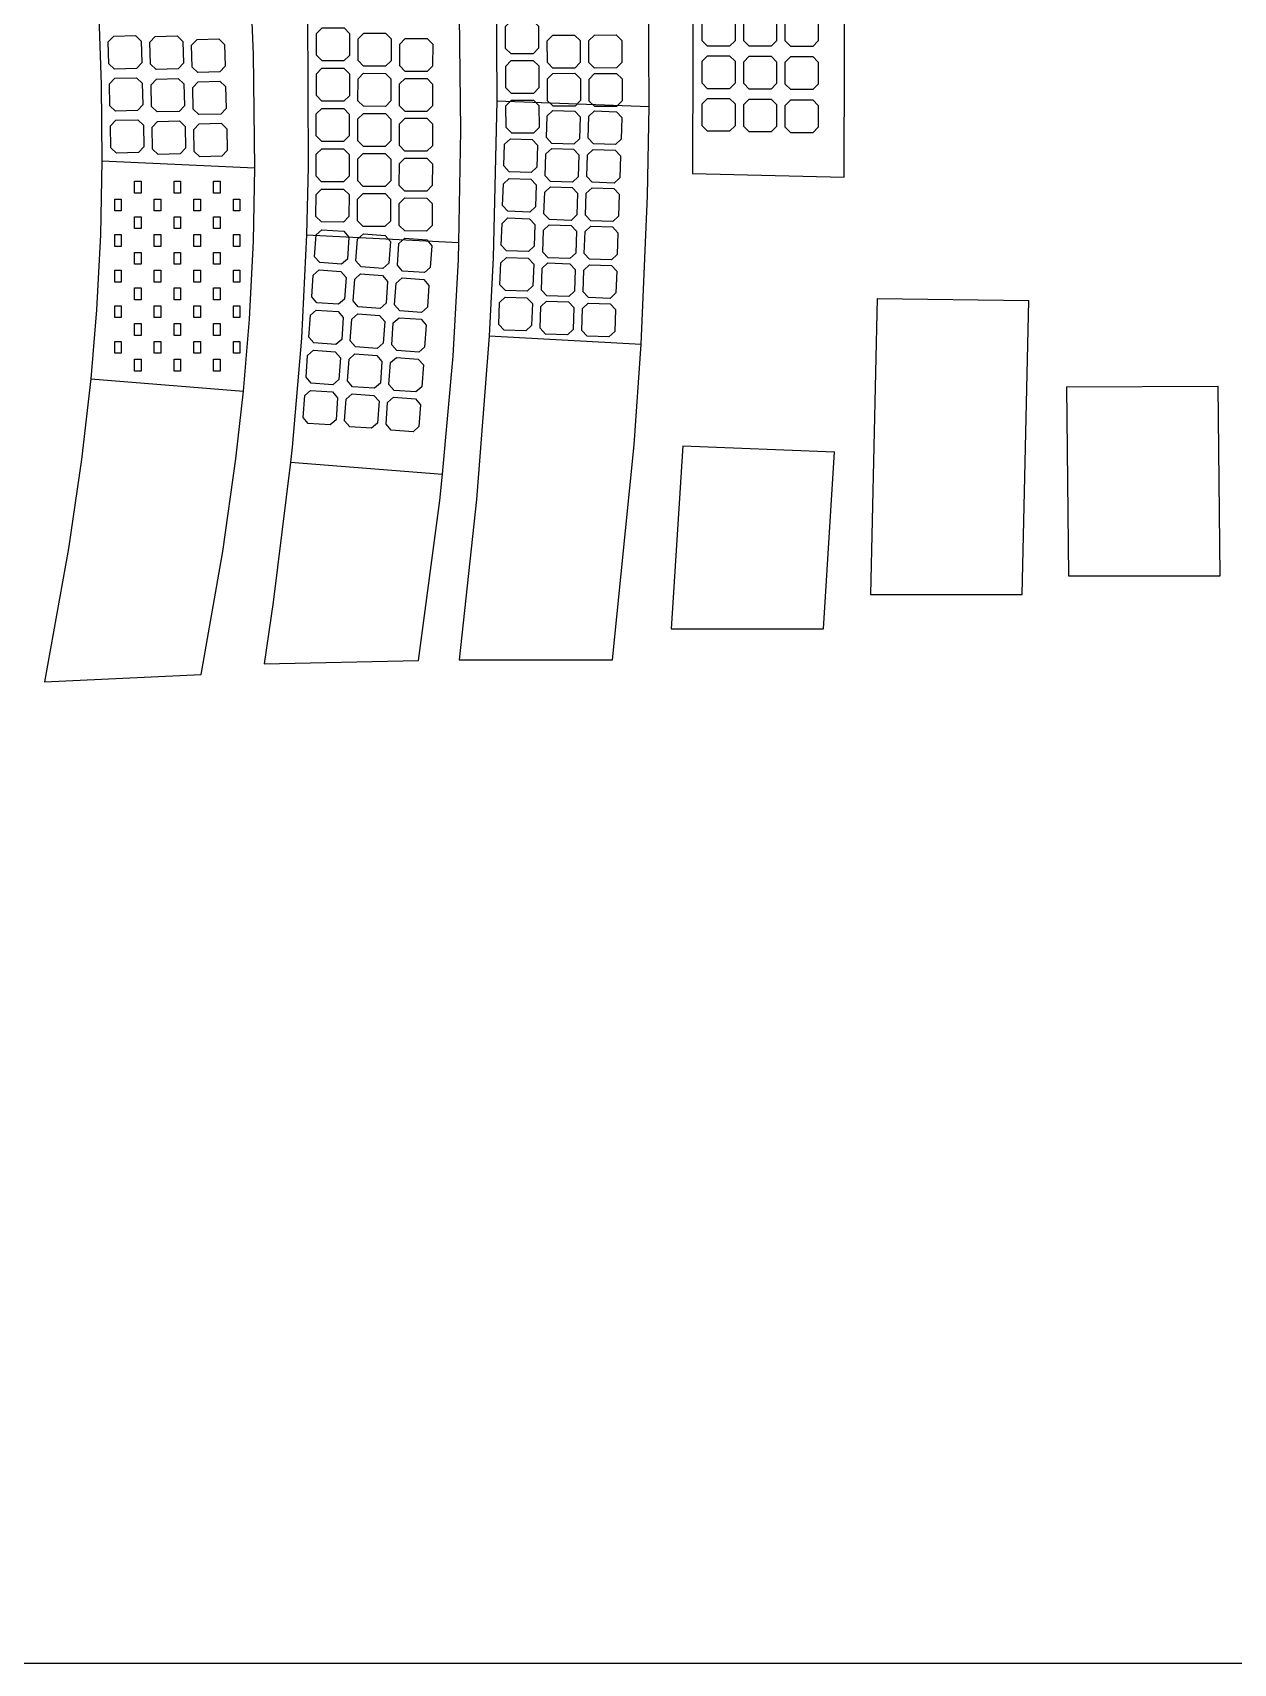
# Model space of a CAD drawing. Header units: millimetres. Extents: x 19106 to 24547, y 13072 to 17462.
# Drawn here: x 21651 to 22107, y 14549 to 15167 of the extents above; entities that cross this region are included whole.
import ezdxf

# ---------------------------------------------------------------- set-up
doc = ezdxf.new("R2010")
doc.units = ezdxf.units.MM
doc.header["$LTSCALE"] = 100
doc.header["$MEASUREMENT"] = 0
doc.layers.add('Default', color=7, linetype='Continuous')
doc.layers.add('PV CELL', color=1, linetype='Continuous')

msp = doc.modelspace()

# ---------------------------------------------------------------- linework, layer by layer
at = {"layer": 'Default'}
msp.add_lwpolyline([(23627.03, 14548.7), (20501.93, 14548.7), (20501.93, 16904.97), (23627.03, 16904.97)], close=True, dxfattribs=at)
for points in [[(21826.95, 15229.44), (21827.44, 15141.47)], [(21885.21, 15139.31), (21884.72, 15228.44)], [(21901.9, 15204.76), (21901.62, 15113.96)], [(21959.12, 15112.46), (21959.42, 15203.95)], [(21675.67, 15199.27), (21677.51, 15147.63), (21677.71, 15118.69)], [(21735.71, 15116.06), (21735.18, 15159.22), (21733.62, 15198.56)], [(21755.63, 15175.15), (21755.94, 15116.42), (21755.35, 15090.57)], [(21813.12, 15087.67), (21813.83, 15130.24), (21813.39, 15173.79)], [(21827.44, 15141.47), (21826.03, 15081.85), (21824.56, 15052.37)], [(21827.44, 15141.47), (21885.21, 15139.31)], [(21827.44, 15141.47), (21885.21, 15139.31)], [(21882.22, 15049.1), (21884.63, 15105.41), (21885.21, 15139.31)], [(21677.71, 15118.69), (21677.18, 15090.63), (21675.73, 15062.16), (21673.54, 15036.01)], [(21677.71, 15118.69), (21735.71, 15116.06)], [(21677.71, 15118.69), (21735.71, 15116.06)], [(21731.45, 15031.36), (21733.72, 15058.65), (21735.2, 15088.21), (21735.71, 15116.06)], [(21901.62, 15113.96), (21959.12, 15112.46)], [(21692.58, 15106.47), (21690.08, 15106.47), (21690.08, 15110.97), (21692.58, 15110.97), (21692.58, 15106.47)], [(21707.58, 15106.47), (21705.08, 15106.47), (21705.08, 15110.97), (21707.58, 15110.97), (21707.58, 15106.47)], [(21722.58, 15106.47), (21720.08, 15106.47), (21720.08, 15110.97), (21722.58, 15110.97), (21722.58, 15106.47)], [(21685.08, 15099.72), (21682.58, 15099.72), (21682.58, 15104.22), (21685.08, 15104.22), (21685.08, 15099.72)], [(21700.08, 15099.72), (21697.58, 15099.72), (21697.58, 15104.22), (21700.08, 15104.22), (21700.08, 15099.72)], [(21715.08, 15099.72), (21712.58, 15099.72), (21712.58, 15104.22), (21715.08, 15104.22), (21715.08, 15099.72)], [(21730.08, 15099.72), (21727.58, 15099.72), (21727.58, 15104.22), (21730.08, 15104.22), (21730.08, 15099.72)], [(21692.58, 15092.97), (21690.08, 15092.97), (21690.08, 15097.47), (21692.58, 15097.47), (21692.58, 15092.97)], [(21707.58, 15092.97), (21705.08, 15092.97), (21705.08, 15097.47), (21707.58, 15097.47), (21707.58, 15092.97)], [(21722.58, 15092.97), (21720.08, 15092.97), (21720.08, 15097.47), (21722.58, 15097.47), (21722.58, 15092.97)], [(21685.08, 15086.22), (21682.58, 15086.22), (21682.58, 15090.72), (21685.08, 15090.72), (21685.08, 15086.22)], [(21700.08, 15086.22), (21697.58, 15086.22), (21697.58, 15090.72), (21700.08, 15090.72), (21700.08, 15086.22)], [(21715.08, 15086.22), (21712.58, 15086.22), (21712.58, 15090.72), (21715.08, 15090.72), (21715.08, 15086.22)], [(21730.08, 15086.22), (21727.58, 15086.22), (21727.58, 15090.72), (21730.08, 15090.72), (21730.08, 15086.22)], [(21755.35, 15090.57), (21753.36, 15051.37), (21749.84, 15010.09), (21749.24, 15004.34)], [(21755.35, 15090.57), (21813.12, 15087.67)], [(21755.35, 15090.57), (21813.12, 15087.67)], [(21692.58, 15079.47), (21690.08, 15079.47), (21690.08, 15083.97), (21692.58, 15083.97), (21692.58, 15079.47)], [(21707.58, 15079.47), (21705.08, 15079.47), (21705.08, 15083.97), (21707.58, 15083.97), (21707.58, 15079.47)], [(21722.58, 15079.47), (21720.08, 15079.47), (21720.08, 15083.97), (21722.58, 15083.97), (21722.58, 15079.47)], [(21806.9, 14999.89), (21810.87, 15044.61), (21812.89, 15081.28), (21813.12, 15087.67)], [(21685.08, 15072.72), (21682.58, 15072.72), (21682.58, 15077.22), (21685.08, 15077.22), (21685.08, 15072.72)], [(21700.08, 15072.72), (21697.58, 15072.72), (21697.58, 15077.22), (21700.08, 15077.22), (21700.08, 15072.72)], [(21715.08, 15072.72), (21712.58, 15072.72), (21712.58, 15077.22), (21715.08, 15077.22), (21715.08, 15072.72)], [(21730.08, 15072.72), (21727.58, 15072.72), (21727.58, 15077.22), (21730.08, 15077.22), (21730.08, 15072.72)], [(21692.58, 15065.97), (21690.08, 15065.97), (21690.08, 15070.47), (21692.58, 15070.47), (21692.58, 15065.97)], [(21707.58, 15065.97), (21705.08, 15065.97), (21705.08, 15070.47), (21707.58, 15070.47), (21707.58, 15065.97)], [(21722.58, 15065.97), (21720.08, 15065.97), (21720.08, 15070.47), (21722.58, 15070.47), (21722.58, 15065.97)], [(21971.7, 15066.49), (21969.14, 14954.19)], [(21971.7, 15066.49), (22029.17, 15065.74)], [(22026.67, 14954.19), (22029.17, 15065.74)], [(21685.08, 15059.22), (21682.58, 15059.22), (21682.58, 15063.72), (21685.08, 15063.72), (21685.08, 15059.22)], [(21700.08, 15059.22), (21697.58, 15059.22), (21697.58, 15063.72), (21700.08, 15063.72), (21700.08, 15059.22)], [(21715.08, 15059.22), (21712.58, 15059.22), (21712.58, 15063.72), (21715.08, 15063.72), (21715.08, 15059.22)], [(21730.08, 15059.22), (21727.58, 15059.22), (21727.58, 15063.72), (21730.08, 15063.72), (21730.08, 15059.22)], [(21692.58, 15052.47), (21690.08, 15052.47), (21690.08, 15056.97), (21692.58, 15056.97), (21692.58, 15052.47)], [(21707.58, 15052.47), (21705.08, 15052.47), (21705.08, 15056.97), (21707.58, 15056.97), (21707.58, 15052.47)], [(21722.58, 15052.47), (21720.08, 15052.47), (21720.08, 15056.97), (21722.58, 15056.97), (21722.58, 15052.47)], [(21824.56, 15052.37), (21819.79, 14990.27), (21813.26, 14929.41)], [(21824.56, 15052.37), (21882.22, 15049.1)], [(21824.56, 15052.37), (21882.22, 15049.1)], [(21685.08, 15045.72), (21682.58, 15045.72), (21682.58, 15050.22), (21685.08, 15050.22), (21685.08, 15045.72)], [(21700.08, 15045.72), (21697.58, 15045.72), (21697.58, 15050.22), (21700.08, 15050.22), (21700.08, 15045.72)], [(21715.08, 15045.72), (21712.58, 15045.72), (21712.58, 15050.22), (21715.08, 15050.22), (21715.08, 15045.72)], [(21730.08, 15045.72), (21727.58, 15045.72), (21727.58, 15050.22), (21730.08, 15050.22), (21730.08, 15045.72)], [(21871.28, 14929.41), (21879.5, 15010.97), (21882.22, 15049.1)], [(21692.58, 15038.97), (21690.08, 15038.97), (21690.08, 15043.47), (21692.58, 15043.47), (21692.58, 15038.97)], [(21707.58, 15038.97), (21705.08, 15038.97), (21705.08, 15043.47), (21707.58, 15043.47), (21707.58, 15038.97)], [(21722.58, 15038.97), (21720.08, 15038.97), (21720.08, 15043.47), (21722.58, 15043.47), (21722.58, 15038.97)], [(21673.54, 15036.01), (21670.02, 15005.44), (21665.07, 14971.6), (21655.93, 14921.11)], [(21673.54, 15036.01), (21731.45, 15031.36)], [(21673.54, 15036.01), (21731.45, 15031.36)], [(22043.54, 15032.94), (22101.04, 15033.26)], [(22101.75, 14961.27), (22101.04, 15033.26)], [(21715.38, 14923.86), (21723.54, 14970.49), (21728.57, 15005.65), (21731.45, 15031.36)], [(22043.54, 15032.94), (22044.25, 14961.27)], [(21897.97, 15010.59), (21893.63, 14941.15)], [(21897.97, 15010.59), (21955.48, 15008.36)], [(21951.31, 14941.15), (21955.48, 15008.36)], [(21749.24, 15004.33), (21742.68, 14951.34), (21739.29, 14927.91)], [(21749.24, 15004.34), (21806.9, 14999.89)], [(21749.24, 15004.34), (21806.9, 14999.89)], [(21797.82, 14929.16), (21805.81, 14989.85), (21806.9, 14999.89)], [(22044.25, 14961.27), (22101.75, 14961.27)], [(21969.14, 14954.19), (22026.67, 14954.19)], [(21893.63, 14941.15), (21951.31, 14941.15)], [(21739.29, 14927.91), (21797.82, 14929.16)], [(21813.26, 14929.41), (21871.28, 14929.41)], [(21655.93, 14921.11), (21715.38, 14923.86)]]:
    msp.add_lwpolyline(points, dxfattribs=at)
at = {"layer": 'PV CELL'}
for points in [[(21832.94, 15159.29), (21830.83, 15161.38), (21830.79, 15169.68), (21832.88, 15171.79), (21841.18, 15171.84), (21843.29, 15169.75), (21843.33, 15161.45), (21841.24, 15159.34), (21832.94, 15159.29)], [(21915.7, 15174.68), (21917.8, 15172.58), (21917.8, 15164.28), (21915.7, 15162.18), (21907.4, 15162.18), (21905.3, 15164.28), (21905.3, 15172.58), (21907.4, 15174.68), (21915.7, 15174.68)], [(21931.48, 15174.67), (21933.58, 15172.57), (21933.58, 15164.27), (21931.48, 15162.17), (21923.18, 15162.17), (21921.08, 15164.27), (21921.08, 15172.57), (21923.18, 15174.67), (21931.48, 15174.67)], [(21947.26, 15174.62), (21949.36, 15172.52), (21949.36, 15164.22), (21947.26, 15162.12), (21938.96, 15162.12), (21936.86, 15164.22), (21936.86, 15172.52), (21938.96, 15174.62), (21947.26, 15174.62)], [(21682.52, 15153.48), (21680.37, 15155.53), (21680.16, 15163.82), (21682.21, 15165.98), (21690.51, 15166.19), (21692.66, 15164.14), (21692.87, 15155.84), (21690.82, 15153.69), (21682.52, 15153.48)], [(21698.31, 15153.37), (21696.16, 15155.42), (21695.95, 15163.72), (21697.99, 15165.87), (21706.29, 15166.08), (21708.44, 15164.03), (21708.65, 15155.74), (21706.61, 15153.58), (21698.31, 15153.37)], [(21714.12, 15152.22), (21711.97, 15154.27), (21711.76, 15162.57), (21713.81, 15164.72), (21722.1, 15164.93), (21724.26, 15162.88), (21724.47, 15154.59), (21722.42, 15152.43), (21714.12, 15152.22)], [(21769.54, 15169.1), (21771.63, 15167), (21771.6, 15158.7), (21769.5, 15156.61), (21761.2, 15156.63), (21759.1, 15158.74), (21759.13, 15167.04), (21761.24, 15169.13), (21769.54, 15169.1)], [(21785.31, 15167.08), (21787.4, 15164.97), (21787.38, 15156.67), (21785.27, 15154.58), (21776.97, 15154.6), (21774.88, 15156.71), (21774.9, 15165.01), (21777.01, 15167.1), (21785.31, 15167.08)], [(21801.08, 15165.07), (21803.17, 15162.97), (21803.15, 15154.67), (21801.04, 15152.57), (21792.74, 15152.6), (21790.65, 15154.71), (21790.67, 15163.01), (21792.78, 15165.1), (21801.08, 15165.07)], [(21848.75, 15153.86), (21846.64, 15155.95), (21846.59, 15164.25), (21848.68, 15166.36), (21856.98, 15166.41), (21859.09, 15164.32), (21859.14, 15156.02), (21857.05, 15153.91), (21848.75, 15153.86)], [(21864.53, 15153.9), (21862.42, 15155.99), (21862.37, 15164.29), (21864.46, 15166.4), (21872.76, 15166.45), (21874.87, 15164.36), (21874.92, 15156.06), (21872.83, 15153.95), (21864.53, 15153.9)], [(21915.7, 15158.55), (21917.8, 15156.45), (21917.8, 15148.15), (21915.7, 15146.05), (21907.4, 15146.05), (21905.3, 15148.15), (21905.3, 15156.45), (21907.4, 15158.55), (21915.7, 15158.55)], [(21931.48, 15158.41), (21933.58, 15156.31), (21933.58, 15148.01), (21931.48, 15145.91), (21923.18, 15145.91), (21921.08, 15148.01), (21921.08, 15156.31), (21923.18, 15158.41), (21931.48, 15158.41)], [(21947.26, 15158.23), (21949.36, 15156.13), (21949.36, 15147.83), (21947.26, 15145.73), (21938.96, 15145.73), (21936.86, 15147.83), (21936.86, 15156.13), (21938.96, 15158.23), (21947.26, 15158.23)], [(21769.49, 15153.82), (21771.58, 15151.72), (21771.56, 15143.42), (21769.45, 15141.32), (21761.15, 15141.35), (21759.06, 15143.46), (21759.08, 15151.76), (21761.19, 15153.85), (21769.49, 15153.82)], [(21785.26, 15151.87), (21787.35, 15149.77), (21787.33, 15141.47), (21785.22, 15139.37), (21776.92, 15139.4), (21774.83, 15141.51), (21774.85, 15149.81), (21776.96, 15151.9), (21785.26, 15151.87)], [(21833.03, 15144.25), (21830.91, 15146.34), (21830.87, 15154.64), (21832.96, 15156.75), (21841.26, 15156.8), (21843.37, 15154.71), (21843.41, 15146.41), (21841.33, 15144.3), (21833.03, 15144.25)], [(21848.83, 15139.39), (21846.72, 15141.48), (21846.67, 15149.78), (21848.76, 15151.89), (21857.06, 15151.94), (21859.17, 15149.85), (21859.22, 15141.55), (21857.13, 15139.44), (21848.83, 15139.39)], [(21864.61, 15139.31), (21862.5, 15141.4), (21862.45, 15149.7), (21864.54, 15151.81), (21872.84, 15151.86), (21874.95, 15149.77), (21875, 15141.47), (21872.91, 15139.36), (21864.61, 15139.31)], [(21682.93, 15137.54), (21680.78, 15139.58), (21680.57, 15147.88), (21682.61, 15150.03), (21690.91, 15150.24), (21693.06, 15148.2), (21693.27, 15139.9), (21691.23, 15137.75), (21682.93, 15137.54)], [(21698.72, 15137.25), (21696.57, 15139.29), (21696.36, 15147.59), (21698.4, 15149.74), (21706.7, 15149.95), (21708.85, 15147.91), (21709.06, 15139.61), (21707.02, 15137.46), (21698.72, 15137.25)], [(21714.53, 15136.23), (21712.37, 15138.28), (21712.16, 15146.57), (21714.21, 15148.73), (21722.51, 15148.94), (21724.66, 15146.89), (21724.87, 15138.59), (21722.82, 15136.44), (21714.53, 15136.23)], [(21801.03, 15149.95), (21803.13, 15147.84), (21803.1, 15139.54), (21800.99, 15137.45), (21792.69, 15137.48), (21790.6, 15139.58), (21790.63, 15147.88), (21792.73, 15149.98), (21801.03, 15149.95)], [(21769.44, 15138.54), (21771.53, 15136.43), (21771.51, 15128.13), (21769.4, 15126.04), (21761.1, 15126.07), (21759.01, 15128.17), (21759.03, 15136.47), (21761.14, 15138.57), (21769.44, 15138.54)], [(21833.11, 15129.21), (21831, 15131.3), (21830.95, 15139.6), (21833.04, 15141.71), (21841.34, 15141.76), (21843.45, 15139.67), (21843.5, 15131.37), (21841.41, 15129.26), (21833.11, 15129.21)], [(21915.7, 15142.41), (21917.8, 15140.31), (21917.8, 15132.01), (21915.7, 15129.91), (21907.4, 15129.91), (21905.3, 15132.01), (21905.3, 15140.31), (21907.4, 15142.41), (21915.7, 15142.41)], [(21931.48, 15142.15), (21933.58, 15140.05), (21933.58, 15131.75), (21931.48, 15129.65), (21923.18, 15129.65), (21921.08, 15131.75), (21921.08, 15140.05), (21923.18, 15142.15), (21931.48, 15142.15)], [(21947.26, 15141.85), (21949.36, 15139.75), (21949.36, 15131.45), (21947.26, 15129.35), (21938.96, 15129.35), (21936.86, 15131.45), (21936.86, 15139.75), (21938.96, 15141.85), (21947.26, 15141.85)], [(21683.33, 15121.6), (21681.18, 15123.64), (21680.97, 15131.94), (21683.01, 15134.09), (21691.31, 15134.3), (21693.46, 15132.26), (21693.67, 15123.96), (21691.63, 15121.81), (21683.33, 15121.6)], [(21699.13, 15121.12), (21696.97, 15123.16), (21696.76, 15131.46), (21698.81, 15133.61), (21707.11, 15133.82), (21709.26, 15131.78), (21709.47, 15123.48), (21707.42, 15121.33), (21699.13, 15121.12)], [(21714.93, 15120.24), (21712.78, 15122.28), (21712.57, 15130.58), (21714.62, 15132.73), (21722.91, 15132.94), (21725.06, 15130.89), (21725.27, 15122.6), (21723.23, 15120.44), (21714.93, 15120.24)], [(21785.21, 15136.67), (21787.3, 15134.57), (21787.28, 15126.27), (21785.17, 15124.17), (21776.87, 15124.2), (21774.78, 15126.31), (21774.81, 15134.61), (21776.91, 15136.7), (21785.21, 15136.67)], [(21800.98, 15134.83), (21803.08, 15132.72), (21803.05, 15124.42), (21800.94, 15122.33), (21792.64, 15122.36), (21790.55, 15124.46), (21790.58, 15132.76), (21792.68, 15134.86), (21800.98, 15134.83)], [(21848.35, 15125.33), (21846.32, 15127.5), (21846.59, 15135.79), (21848.76, 15137.82), (21857.06, 15137.55), (21859.09, 15135.38), (21858.81, 15127.08), (21856.64, 15125.05), (21848.35, 15125.33)], [(21864.13, 15125.14), (21862.1, 15127.3), (21862.37, 15135.6), (21864.54, 15137.63), (21872.84, 15137.35), (21874.87, 15135.19), (21874.59, 15126.89), (21872.42, 15124.86), (21864.13, 15125.14)], [(21832.21, 15114.59), (21830.18, 15116.76), (21830.45, 15125.05), (21832.62, 15127.08), (21840.92, 15126.81), (21842.94, 15124.64), (21842.67, 15116.34), (21840.5, 15114.31), (21832.21, 15114.59)], [(21769.39, 15123.26), (21771.48, 15121.15), (21771.46, 15112.85), (21769.35, 15110.76), (21761.05, 15110.78), (21758.96, 15112.89), (21758.98, 15121.19), (21761.09, 15123.28), (21769.39, 15123.26)], [(21785.16, 15121.47), (21787.26, 15119.37), (21787.23, 15111.07), (21785.12, 15108.97), (21776.82, 15109), (21774.73, 15111.11), (21774.76, 15119.41), (21776.86, 15121.5), (21785.16, 15121.47)], [(21800.94, 15119.71), (21803.03, 15117.6), (21803, 15109.3), (21800.9, 15107.21), (21792.6, 15107.23), (21790.5, 15109.34), (21790.53, 15117.64), (21792.64, 15119.73), (21800.94, 15119.71)], [(21847.87, 15110.87), (21845.84, 15113.03), (21846.11, 15121.33), (21848.28, 15123.36), (21856.58, 15123.08), (21858.61, 15120.92), (21858.33, 15112.62), (21856.16, 15110.59), (21847.87, 15110.87)], [(21863.65, 15110.55), (21861.62, 15112.72), (21861.89, 15121.02), (21864.06, 15123.05), (21872.35, 15122.77), (21874.38, 15120.6), (21874.11, 15112.31), (21871.94, 15110.28), (21863.65, 15110.55)], [(21769.34, 15107.98), (21771.44, 15105.87), (21771.41, 15097.57), (21769.3, 15095.48), (21761, 15095.5), (21758.91, 15097.61), (21758.94, 15105.91), (21761.04, 15108), (21769.34, 15107.98)], [(21831.71, 15099.56), (21829.68, 15101.73), (21829.95, 15110.02), (21832.12, 15112.05), (21840.42, 15111.78), (21842.45, 15109.61), (21842.17, 15101.31), (21840, 15099.28), (21831.71, 15099.56)], [(21847.39, 15096.4), (21845.36, 15098.57), (21845.64, 15106.86), (21847.8, 15108.89), (21856.1, 15108.62), (21858.13, 15106.45), (21857.85, 15098.16), (21855.69, 15096.13), (21847.39, 15096.4)], [(21863.16, 15095.97), (21861.13, 15098.14), (21861.41, 15106.44), (21863.58, 15108.47), (21871.87, 15108.19), (21873.9, 15106.02), (21873.63, 15097.73), (21871.46, 15095.7), (21863.16, 15095.97)], [(21785.11, 15106.27), (21787.21, 15104.17), (21787.18, 15095.87), (21785.07, 15093.77), (21776.77, 15093.8), (21774.68, 15095.91), (21774.71, 15104.21), (21776.81, 15106.3), (21785.11, 15106.27)], [(21800.89, 15104.58), (21802.98, 15102.48), (21802.95, 15094.18), (21800.85, 15092.08), (21792.55, 15092.11), (21790.45, 15094.22), (21790.48, 15102.52), (21792.59, 15104.61), (21800.89, 15104.58)], [(21831.21, 15084.53), (21829.18, 15086.7), (21829.46, 15094.99), (21831.62, 15097.02), (21839.92, 15096.75), (21841.95, 15094.58), (21841.67, 15086.28), (21839.51, 15084.25), (21831.21, 15084.53)], [(21769.47, 15091.98), (21771.42, 15089.74), (21770.83, 15081.46), (21768.59, 15079.52), (21760.31, 15080.1), (21758.36, 15082.34), (21758.95, 15090.62), (21761.19, 15092.57), (21769.47, 15091.98)], [(21785.18, 15090.36), (21787.12, 15088.12), (21786.54, 15079.84), (21784.29, 15077.9), (21776.01, 15078.48), (21774.07, 15080.73), (21774.65, 15089), (21776.9, 15090.95), (21785.18, 15090.36)], [(21800.88, 15088.76), (21802.83, 15086.52), (21802.24, 15078.24), (21800, 15076.29), (21791.72, 15076.88), (21789.77, 15079.12), (21790.36, 15087.4), (21792.6, 15089.35), (21800.88, 15088.76)], [(21846.91, 15081.94), (21844.88, 15084.11), (21845.16, 15092.4), (21847.33, 15094.43), (21855.62, 15094.16), (21857.65, 15091.99), (21857.38, 15083.69), (21855.21, 15081.66), (21846.91, 15081.94)], [(21862.68, 15081.39), (21860.65, 15083.56), (21860.93, 15091.86), (21863.09, 15093.89), (21871.39, 15093.61), (21873.42, 15091.44), (21873.14, 15083.15), (21870.98, 15081.12), (21862.68, 15081.39)], [(21768.39, 15076.74), (21770.34, 15074.5), (21769.75, 15066.22), (21767.51, 15064.27), (21759.23, 15064.86), (21757.29, 15067.1), (21757.87, 15075.38), (21760.11, 15077.33), (21768.39, 15076.74)], [(21830.71, 15069.5), (21828.68, 15071.67), (21828.96, 15079.96), (21831.13, 15081.99), (21839.42, 15081.72), (21841.45, 15079.55), (21841.18, 15071.25), (21839.01, 15069.22), (21830.71, 15069.5)], [(21846.43, 15067.47), (21844.4, 15069.64), (21844.68, 15077.94), (21846.85, 15079.97), (21855.14, 15079.69), (21857.17, 15077.52), (21856.9, 15069.23), (21854.73, 15067.2), (21846.43, 15067.47)], [(21862.2, 15066.81), (21860.17, 15068.98), (21860.44, 15077.28), (21862.61, 15079.31), (21870.91, 15079.03), (21872.94, 15076.86), (21872.66, 15068.57), (21870.49, 15066.54), (21862.2, 15066.81)], [(21784.1, 15075.2), (21786.05, 15072.96), (21785.46, 15064.68), (21783.22, 15062.73), (21774.94, 15063.32), (21772.99, 15065.56), (21773.58, 15073.84), (21775.82, 15075.79), (21784.1, 15075.2)], [(21799.81, 15073.67), (21801.76, 15071.43), (21801.17, 15063.15), (21798.93, 15061.21), (21790.65, 15061.79), (21788.7, 15064.03), (21789.29, 15072.31), (21791.53, 15074.26), (21799.81, 15073.67)], [(21830.22, 15054.47), (21828.19, 15056.63), (21828.46, 15064.93), (21830.63, 15066.96), (21838.92, 15066.69), (21840.95, 15064.52), (21840.68, 15056.22), (21838.51, 15054.19), (21830.22, 15054.47)], [(21845.95, 15053.01), (21843.92, 15055.18), (21844.2, 15063.47), (21846.37, 15065.5), (21854.66, 15065.23), (21856.69, 15063.06), (21856.42, 15054.76), (21854.25, 15052.73), (21845.95, 15053.01)], [(21861.71, 15052.23), (21859.69, 15054.4), (21859.96, 15062.7), (21862.13, 15064.73), (21870.42, 15064.45), (21872.45, 15062.28), (21872.18, 15053.99), (21870.01, 15051.96), (21861.71, 15052.23)], [(21767.31, 15061.5), (21769.26, 15059.25), (21768.67, 15050.97), (21766.43, 15049.03), (21758.15, 15049.61), (21756.21, 15051.86), (21756.79, 15060.14), (21759.04, 15062.08), (21767.31, 15061.5)], [(21783.03, 15060.04), (21784.98, 15057.8), (21784.39, 15049.52), (21782.15, 15047.57), (21773.87, 15048.16), (21771.92, 15050.4), (21772.51, 15058.68), (21774.75, 15060.62), (21783.03, 15060.04)], [(21798.74, 15058.59), (21800.69, 15056.35), (21800.1, 15048.07), (21797.86, 15046.12), (21789.58, 15046.71), (21787.64, 15048.95), (21788.22, 15057.23), (21790.46, 15059.18), (21798.74, 15058.59)], [(21766.24, 15046.25), (21768.18, 15044.01), (21767.6, 15035.73), (21765.35, 15033.78), (21757.07, 15034.37), (21755.13, 15036.61), (21755.71, 15044.89), (21757.96, 15046.84), (21766.24, 15046.25)], [(21781.96, 15044.88), (21783.9, 15042.63), (21783.32, 15034.35), (21781.07, 15032.41), (21772.79, 15032.99), (21770.85, 15035.24), (21771.43, 15043.52), (21773.68, 15045.46), (21781.96, 15044.88)], [(21797.68, 15043.51), (21799.62, 15041.26), (21799.04, 15032.98), (21796.79, 15031.04), (21788.51, 15031.62), (21786.57, 15033.87), (21787.15, 15042.15), (21789.4, 15044.09), (21797.68, 15043.51)], [(21765.16, 15031.01), (21767.1, 15028.76), (21766.52, 15020.48), (21764.27, 15018.54), (21755.99, 15019.12), (21754.05, 15021.37), (21754.63, 15029.65), (21756.88, 15031.59), (21765.16, 15031.01)], [(21780.88, 15029.71), (21782.83, 15027.47), (21782.24, 15019.19), (21780, 15017.24), (21771.72, 15017.83), (21769.77, 15020.07), (21770.36, 15028.35), (21772.6, 15030.3), (21780.88, 15029.71)], [(21796.61, 15028.42), (21798.55, 15026.18), (21797.97, 15017.9), (21795.73, 15015.95), (21787.45, 15016.54), (21785.5, 15018.78), (21786.09, 15027.06), (21788.33, 15029.01), (21796.61, 15028.42)]]:
    msp.add_lwpolyline(points, dxfattribs=at)

doc.saveas('drawing.dxf')
